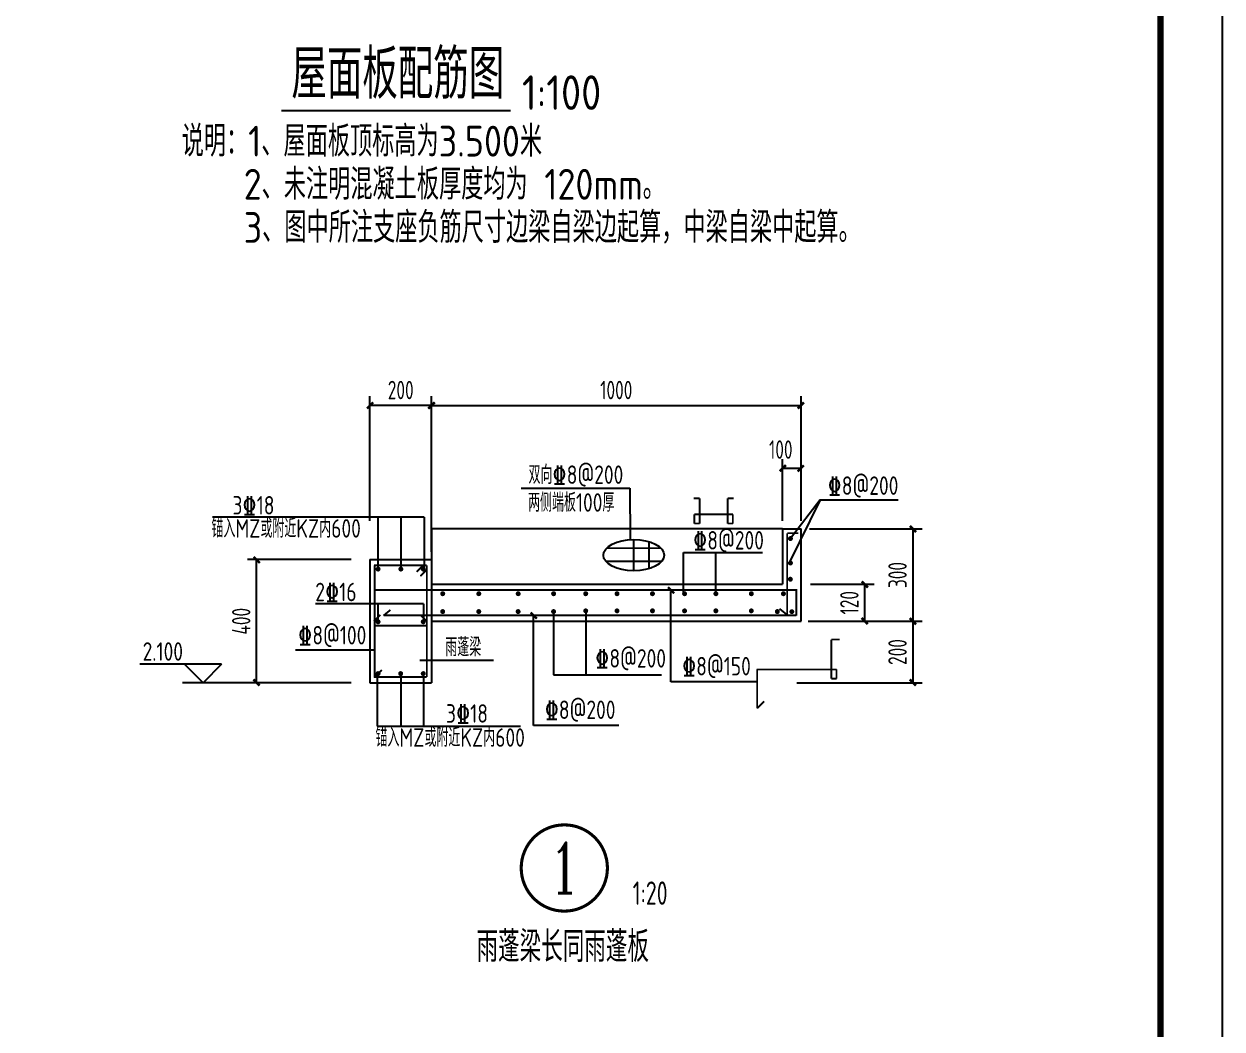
# Model space of a CAD drawing. Extents: x -14785 to 4269, y -25586 to -12228.
# Drawn here: x -12981.5 to -12787, y -25379 to -25215.9 of the extents above; entities that cross this region are included whole.
import ezdxf
from ezdxf.enums import TextEntityAlignment as Align

# ---------------------------------------------------------------- set-up
doc = ezdxf.new("R2010")
doc.units = 0
doc.header["$LTSCALE"] = 2000
doc.header["$MEASUREMENT"] = 0
doc.layers.get('0').update_dxf_attribs({"linetype": 'CONTINUOUS'})
doc.layers.get('DEFPOINTS').update_dxf_attribs({"linetype": 'CONTINUOUS'})
for name, color, linetype in [('dim', 7, 'CONTINUOUS'), ('DIM_IDEN', 3, 'CONTINUOUS'), ('PUB_TEXT', 7, 'CONTINUOUS'), ('垂直标注', 2, 'CONTINUOUS'), ('尺寸', 7, 'CONTINUOUS'), ('文字', 11, 'CONTINUOUS'), ('水平标注', 2, 'CONTINUOUS'), ('钢筋线', 1, 'CONTINUOUS'), ('附加吊筋', 1, 'CONTINUOUS')]:
    doc.layers.add(name, color=color, linetype=linetype)
doc.styles.add('_TCH_LABEL', font='COMPLEX', dxfattribs={"bigfont": 'GBCBIG'})
doc.styles.add('GBHZ', font='gbenor.shx', dxfattribs={"width": 0.8, "bigfont": 'gbcbig.shx'})
doc.styles.get("Standard").update_dxf_attribs({"font": 'gbenor.shx', "bigfont": 'gbcbig.shx'})
doc.styles.add('TSSD_Rein', font='Tssdeng.shx', dxfattribs={"width": 0.7, "bigfont": 'hztxt.shx'})
doc.dimstyles.new('Y20', dxfattribs={"dimscale": 0, "dimtxt": 3, "dimasz": 0.01, "dimexe": 1.5, "dimexo": 0.03, "dimgap": 1, "dimtad": 1, "dimdec": 0, "dimlfac": 20, "dimzin": 0, "dimdsep": 46, "dimtxsty": 'GBHZ', "dimblk1": 'DX', "dimblk2": 'DX', "dimsah": 1, "dimcen": 0.09, "dimdle": 1, "dimadec": 0, "dimazin": 0, "dimtfac": 1, "dimtdec": 0, "dimtix": 1, "dimtmove": 2, "dimatfit": 3, "dimldrblk": 'DX', "dimfxl": 0, "dimtolj": 1, "dimtzin": 0, "dimarcsym": 0})

# ---------------------------------------------------------------- blocks, each defined once
blk = doc.blocks.new('DX')
at = {"color": 0, "linetype": 'ByBlock', "const_width": 40}
blk.add_lwpolyline([(-54, -51), (46, 49)], dxfattribs=at)
blk = doc.blocks.new('*D59')
at = {"color": 0, "linetype": 'Continuous', "lineweight": -2, "ltscale": 10, "transparency": 16777216}
for p, q in [((-12853.93, -25297.86), (-12835.65, -25297.86)), ((-12837.15, -25297.87), (-12837.15, -25312.85)), ((-12853.93, -25312.86), (-12835.65, -25312.86))]:
    blk.add_line(p, q, dxfattribs=at)
at = {"layer": 'DEFPOINTS', "color": 0, "linetype": 'Continuous', "ltscale": 10, "transparency": 16777216}
for p in [(-12853.96, -25297.86), (-12853.96, -25312.86), (-12837.15, -25312.86)]:
    blk.add_point(p, dxfattribs=at)
at = {"color": 0, "linetype": 'Continuous', "lineweight": -2, "ltscale": 10, "transparency": 16777216, "xscale": 0.01, "yscale": 0.01, "zscale": 0.01}
for p, rotation in [((-12837.15, -25297.86), 90), ((-12837.15, -25312.86), 270)]:
    blk.add_blockref('DX', p, dxfattribs=dict(at, rotation=rotation))
at = {"color": 0, "linetype": 'Continuous', "ltscale": 10, "transparency": 16777216, "insert": (-12839.65, -25305.36), "char_height": 3, "attachment_point": 5, "rotation": 90, "style": 'GBHZ'}
blk.add_mtext('\\A1;300', dxfattribs=at)
blk = doc.blocks.new('*D60')
at = {"color": 0, "linetype": 'Continuous', "lineweight": -2, "ltscale": 10, "transparency": 16777216}
for p, q in [((-12928.36, -25302.86), (-12945.22, -25302.86)), ((-12943.72, -25322.85), (-12943.72, -25302.87)), ((-12928.36, -25322.86), (-12945.22, -25322.86))]:
    blk.add_line(p, q, dxfattribs=at)
at = {"layer": 'DEFPOINTS', "color": 0, "linetype": 'Continuous', "ltscale": 10, "transparency": 16777216}
for p in [(-12943.72, -25302.86), (-12928.33, -25302.86), (-12928.33, -25322.86)]:
    blk.add_point(p, dxfattribs=at)
at = {"color": 0, "linetype": 'Continuous', "lineweight": -2, "ltscale": 10, "transparency": 16777216, "xscale": 0.01, "yscale": 0.01, "zscale": 0.01}
for p, rotation in [((-12943.72, -25302.86), 90), ((-12943.72, -25322.86), 270)]:
    blk.add_blockref('DX', p, dxfattribs=dict(at, rotation=rotation))
at = {"color": 0, "linetype": 'Continuous', "ltscale": 10, "transparency": 16777216, "insert": (-12946.22, -25312.86), "char_height": 3, "attachment_point": 5, "rotation": 90, "style": 'GBHZ'}
blk.add_mtext('\\A1;400', dxfattribs=at)
blk = doc.blocks.new('*D61')
at = {"color": 0, "linetype": 'Continuous', "lineweight": -2, "ltscale": 10, "transparency": 16777216}
for p, q in [((-12853.93, -25312.86), (-12835.65, -25312.86)), ((-12837.15, -25312.87), (-12837.15, -25322.85)), ((-12856.02, -25322.86), (-12835.65, -25322.86))]:
    blk.add_line(p, q, dxfattribs=at)
at = {"layer": 'DEFPOINTS', "color": 0, "linetype": 'Continuous', "ltscale": 10, "transparency": 16777216}
for p in [(-12853.96, -25312.86), (-12856.05, -25322.86), (-12837.15, -25322.86)]:
    blk.add_point(p, dxfattribs=at)
at = {"color": 0, "linetype": 'Continuous', "lineweight": -2, "ltscale": 10, "transparency": 16777216, "xscale": 0.01, "yscale": 0.01, "zscale": 0.01}
for p, rotation in [((-12837.15, -25312.86), 90), ((-12837.15, -25322.86), 270)]:
    blk.add_blockref('DX', p, dxfattribs=dict(at, rotation=rotation))
at = {"color": 0, "linetype": 'Continuous', "ltscale": 10, "transparency": 16777216, "insert": (-12839.65, -25317.86), "char_height": 3, "attachment_point": 5, "rotation": 90, "style": 'GBHZ'}
blk.add_mtext('\\A1;200', dxfattribs=at)
blk = doc.blocks.new('*D62')
at = {"color": 0, "lineweight": -2, "transparency": 16777216}
for p, q in [((-12915.32, -25301.58), (-12915.32, -25276.34)), ((-12915.31, -25277.84), (-12855.33, -25277.84)), ((-12855.32, -25296.58), (-12855.32, -25276.34))]:
    blk.add_line(p, q, dxfattribs=at)
at = {"layer": 'DEFPOINTS', "color": 0, "transparency": 16777216}
for p in [(-12855.32, -25277.84), (-12855.32, -25296.61), (-12915.32, -25301.61)]:
    blk.add_point(p, dxfattribs=at)
at = {"color": 0, "lineweight": -2, "transparency": 16777216, "xscale": 0.01, "yscale": 0.01, "zscale": 0.01, "rotation": 180}
blk.add_blockref('DX', (-12915.32, -25277.84), dxfattribs=at)
at = {"color": 0, "lineweight": -2, "transparency": 16777216, "xscale": 0.01, "yscale": 0.01, "zscale": 0.01}
blk.add_blockref('DX', (-12855.32, -25277.84), dxfattribs=at)
at = {"color": 0, "transparency": 16777216, "insert": (-12885.32, -25275.34), "char_height": 3, "attachment_point": 5, "style": 'GBHZ'}
blk.add_mtext('\\A1;1000', dxfattribs=at)
blk = doc.blocks.new('*D63')
at = {"color": 0, "lineweight": -2, "transparency": 16777216}
for p, q in [((-12925.32, -25296.58), (-12925.32, -25276.34)), ((-12915.33, -25277.84), (-12925.31, -25277.84)), ((-12915.32, -25301.58), (-12915.32, -25276.34))]:
    blk.add_line(p, q, dxfattribs=at)
at = {"layer": 'DEFPOINTS', "color": 0, "transparency": 16777216}
for p in [(-12925.32, -25277.84), (-12925.32, -25296.61), (-12915.32, -25301.61)]:
    blk.add_point(p, dxfattribs=at)
at = {"color": 0, "lineweight": -2, "transparency": 16777216, "xscale": 0.01, "yscale": 0.01, "zscale": 0.01, "rotation": 180}
blk.add_blockref('DX', (-12925.32, -25277.84), dxfattribs=at)
at = {"color": 0, "lineweight": -2, "transparency": 16777216, "xscale": 0.01, "yscale": 0.01, "zscale": 0.01}
blk.add_blockref('DX', (-12915.32, -25277.84), dxfattribs=at)
at = {"color": 0, "transparency": 16777216, "insert": (-12920.32, -25275.34), "char_height": 3, "attachment_point": 5, "style": 'GBHZ'}
blk.add_mtext('\\A1;200', dxfattribs=at)
blk = doc.blocks.new('*D64')
at = {"color": 0, "lineweight": -2, "transparency": 16777216}
for p, q in [((-12858.32, -25296.58), (-12858.32, -25286.53)), ((-12855.32, -25296.58), (-12855.32, -25286.53)), ((-12858.31, -25288.03), (-12855.33, -25288.03))]:
    blk.add_line(p, q, dxfattribs=at)
at = {"layer": 'DEFPOINTS', "color": 0, "transparency": 16777216}
for p in [(-12855.32, -25288.03), (-12858.32, -25296.61), (-12855.32, -25296.61)]:
    blk.add_point(p, dxfattribs=at)
at = {"color": 0, "lineweight": -2, "transparency": 16777216, "xscale": 0.01, "yscale": 0.01, "zscale": 0.01, "rotation": 180}
blk.add_blockref('DX', (-12858.32, -25288.03), dxfattribs=at)
at = {"color": 0, "lineweight": -2, "transparency": 16777216, "xscale": 0.01, "yscale": 0.01, "zscale": 0.01}
blk.add_blockref('DX', (-12855.32, -25288.03), dxfattribs=at)
at = {"color": 0, "transparency": 16777216, "insert": (-12858.61, -25285), "char_height": 3, "attachment_point": 5, "style": 'GBHZ'}
blk.add_mtext('\\A1;100', dxfattribs=at)
blk = doc.blocks.new('*D65')
at = {"layer": 'DEFPOINTS', "color": 0, "transparency": 16777216}
for p in [(-12853.8, -25306.86), (-12844.97, -25306.86), (-12854.19, -25312.86)]:
    blk.add_point(p, dxfattribs=at)
at = {"layer": 'dim', "color": 0, "lineweight": -2, "transparency": 16777216}
for p, q in [((-12853.77, -25306.86), (-12843.47, -25306.86)), ((-12844.97, -25312.85), (-12844.97, -25306.87)), ((-12854.16, -25312.86), (-12843.47, -25312.86))]:
    blk.add_line(p, q, dxfattribs=at)
at = {"layer": 'dim', "color": 0, "lineweight": -2, "transparency": 16777216, "xscale": 0.01, "yscale": 0.01, "zscale": 0.01}
for p, rotation in [((-12844.97, -25306.86), 90), ((-12844.97, -25312.86), 270)]:
    blk.add_blockref('DX', p, dxfattribs=dict(at, rotation=rotation))
at = {"layer": 'dim', "color": 0, "transparency": 16777216, "insert": (-12847.47, -25309.86), "char_height": 3, "attachment_point": 5, "rotation": 90, "style": 'GBHZ'}
blk.add_mtext('\\A1;120', dxfattribs=at)

msp = doc.modelspace()

# ---------------------------------------------------------------- linework, layer by layer
at = {"color": 0}
msp.add_line((-12786.96, -24992.104), (-12786.96, -25586.104), dxfattribs=at)
for p, q in [((-12858.32, -25297.855), (-12915.32, -25297.855)), ((-12915.32, -25297.855), (-12915.32, -25302.855)), ((-12858.32, -25297.855), (-12858.32, -25306.855)), ((-12858.311, -25297.855), (-12855.32, -25297.855)), ((-12855.32, -25312.855), (-12855.32, -25297.855)), ((-12925.32, -25302.855), (-12925.32, -25322.855)), ((-12925.32, -25302.855), (-12915.32, -25302.855)), ((-12915.32, -25302.855), (-12915.32, -25322.855)), ((-12915.32, -25306.855), (-12858.32, -25306.855)), ((-12915.32, -25312.855), (-12855.32, -25312.855)), ((-12925.32, -25322.855), (-12915.32, -25322.855))]:
    msp.add_line(p, q)
at = {"color": 0, "linetype": 'ByBlock'}
for p, q in [((-12876.436, -25322.701), (-12876.436, -25308.04)), ((-12898.734, -25329.79), (-12898.734, -25311.918))]:
    msp.add_line(p, q, dxfattribs=at)
at = {"color": 3, "linetype": 'Continuous'}
for p, q in [((-12949.424, -25319.855), (-12962.705, -25319.855)), ((-12955.424, -25319.855), (-12952.424, -25322.855)), ((-12949.424, -25319.855), (-12952.424, -25322.855))]:
    msp.add_line(p, q, dxfattribs=at)
at = {"color": 0, "const_width": 1}
msp.add_lwpolyline([(-12796.96, -25576.104), (-13602.96, -25576.104), (-13602.96, -25002.104), (-12796.96, -25002.104)], close=True, dxfattribs=at)
at = {"color": 6, "linetype": 'Continuous', "const_width": 0.3}
for points in [[(-12872.741, -25292.904), (-12871.783, -25292.904)], [(-12871.783, -25297.004), (-12871.783, -25292.904)], [(-12867.231, -25297.004), (-12867.231, -25292.904)], [(-12866.272, -25292.904), (-12867.231, -25292.904)], [(-12866.383, -25295.497), (-12872.631, -25295.497)], [(-12872.631, -25297.004), (-12872.631, -25295.497)], [(-12866.383, -25297.004), (-12866.383, -25295.497)], [(-12872.631, -25297.004), (-12871.783, -25297.004)], [(-12866.383, -25297.004), (-12867.231, -25297.004)], [(-12857.566, -25311.913), (-12857.566, -25298.572)], [(-12855.777, -25298.572), (-12857.557, -25298.572)], [(-12878.052, -25301.013), (-12886.897, -25301.013)], [(-12882.507, -25304.686), (-12882.507, -25299.605)], [(-12880, -25304.344), (-12880, -25299.946)], [(-12877.936, -25303.149), (-12887.013, -25303.149)], [(-12916.089, -25303.798), (-12924.646, -25303.798)], [(-12924.552, -25321.913), (-12924.552, -25303.798)], [(-12917.736, -25304.832), (-12916.67, -25303.766)], [(-12917.116, -25305.549), (-12916.05, -25304.474)], [(-12916.089, -25321.913), (-12916.089, -25303.798)], [(-12856.075, -25311.913), (-12856.075, -25307.798), (-12924.646, -25307.798)], [(-12924.552, -25322.005), (-12924.552, -25307.798)], [(-12923.128, -25311.956), (-12921.99, -25311.019)], [(-12857.411, -25311.956), (-12858.825, -25310.824)], [(-12856.075, -25311.956), (-12856.075, -25311.019)], [(-12923.619, -25311.819), (-12924.685, -25312.894)], [(-12857.411, -25311.908), (-12923.084, -25311.908)], [(-12917.116, -25311.819), (-12916.05, -25312.894)], [(-12856.075, -25311.913), (-12857.566, -25311.913)], [(-12916.089, -25313.57), (-12924.646, -25313.57)], [(-12850.405, -25322.194), (-12850.405, -25315.832)], [(-12849.074, -25315.832), (-12850.405, -25315.832)], [(-12923.389, -25320.782), (-12924.521, -25321.913)], [(-12849.557, -25320.687), (-12862.537, -25320.687)], [(-12862.443, -25326.991), (-12862.443, -25320.687)], [(-12849.557, -25322.194), (-12849.557, -25320.687)], [(-12916.089, -25321.913), (-12924.646, -25321.913)], [(-12849.557, -25322.194), (-12850.405, -25322.194)], [(-12861.311, -25325.859), (-12862.443, -25326.991)]]:
    msp.add_lwpolyline(points, dxfattribs=at)
at = {"layer": 'DEFPOINTS', "color": 0, "linetype": 'ByBlock'}
msp.add_point((-12898.734, -25311.908), dxfattribs=at)
msp.add_point((-12898.734, -25311.908), dxfattribs=at)
at = {"layer": 'DIM_IDEN', "const_width": 0.5}
msp.add_lwpolyline([(-12886.756, -25352.911, 1), (-12900.756, -25352.911, 1)], format="xyb", close=True, dxfattribs=at)
at = {"layer": '尺寸'}
for p, q in [((-12900.776, -25291.284), (-12883.102, -25291.284)), ((-12883.102, -25291.284), (-12883.069, -25299.623)), ((-12852.214, -25293.138), (-12857.04, -25299.444)), ((-12852.214, -25293.138), (-12839.53, -25293.138)), ((-12916.513, -25295.981), (-12950.88, -25295.981)), ((-12924.01, -25295.981), (-12924.01, -25304.594)), ((-12920.313, -25295.981), (-12920.313, -25304.594)), ((-12916.513, -25295.981), (-12916.513, -25304.941)), ((-12874.421, -25301.721), (-12861.585, -25301.721)), ((-12874.421, -25308.395), (-12874.421, -25301.721)), ((-12869.153, -25308.395), (-12869.153, -25301.721)), ((-12916.633, -25310.034), (-12934.17, -25310.034)), ((-12924.01, -25310.034), (-12924.01, -25312.74)), ((-12916.633, -25310.034), (-12916.633, -25312.74)), ((-12895.503, -25311.292), (-12895.503, -25321.54)), ((-12890.281, -25311.176), (-12890.281, -25321.54)), ((-12924.552, -25317.569), (-12937.428, -25317.569)), ((-12924.143, -25321.913), (-12924.143, -25329.883)), ((-12920.328, -25321.36), (-12920.328, -25329.883)), ((-12916.646, -25321.913), (-12916.646, -25329.883)), ((-12895.503, -25321.54), (-12877.979, -25321.54)), ((-12862.443, -25322.701), (-12876.436, -25322.701)), ((-12937.613, -25322.855), (-12955.728, -25322.855)), ((-12924.143, -25329.883), (-12900.891, -25329.883)), ((-12884.922, -25329.79), (-12898.734, -25329.79))]:
    msp.add_line(p, q, dxfattribs=at)
msp.add_ellipse((-12882.475, -25302.145), major_axis=(4.94, 0), ratio=0.5142859, dxfattribs=at)
at = {"layer": '文字', "color": 6, "const_width": 0.32}
msp.add_lwpolyline([(-12939.685, -25230.007), (-12902.469, -25230.007)], dxfattribs=at)
at = {"layer": '钢筋线', "const_width": 0.4}
for points in [[(-12857.24, -25299.444, -1), (-12856.84, -25299.444, -1), (-12857.24, -25299.444)], [(-12857.24, -25303.417, -1), (-12856.84, -25303.417, -1), (-12857.24, -25303.417)], [(-12923.798, -25304.395, -1), (-12924.198, -25304.395, -1), (-12923.798, -25304.395)], [(-12920.1, -25304.395, -1), (-12920.5, -25304.395, -1), (-12920.1, -25304.395)], [(-12916.464, -25304.395, -1), (-12916.864, -25304.395, -1), (-12916.464, -25304.395)], [(-12857.249, -25306.04, -1), (-12856.849, -25306.04, -1), (-12857.249, -25306.04)], [(-12913.298, -25308.395, -1), (-12913.698, -25308.395, -1), (-12913.298, -25308.395)], [(-12907.44, -25308.395, -1), (-12907.84, -25308.395, -1), (-12907.44, -25308.395)], [(-12901.049, -25308.395, -1), (-12901.449, -25308.395, -1), (-12901.049, -25308.395)], [(-12895.297, -25308.395, -1), (-12895.697, -25308.395, -1), (-12895.297, -25308.395)], [(-12890.081, -25308.395, -1), (-12890.481, -25308.395, -1), (-12890.081, -25308.395)], [(-12884.997, -25308.395, -1), (-12885.397, -25308.395, -1), (-12884.997, -25308.395)], [(-12879.245, -25308.395, -1), (-12879.645, -25308.395, -1), (-12879.245, -25308.395)], [(-12874.029, -25308.395, -1), (-12874.429, -25308.395, -1), (-12874.029, -25308.395)], [(-12868.946, -25308.395, -1), (-12869.346, -25308.395, -1), (-12868.946, -25308.395)], [(-12863.194, -25308.395, -1), (-12863.594, -25308.395, -1), (-12863.194, -25308.395)], [(-12857.978, -25308.395, -1), (-12858.378, -25308.395, -1), (-12857.978, -25308.395)], [(-12913.304, -25311.292, -1), (-12913.704, -25311.292, -1), (-12913.304, -25311.292)], [(-12907.446, -25311.292, -1), (-12907.846, -25311.292, -1), (-12907.446, -25311.292)], [(-12901.055, -25311.292, -1), (-12901.455, -25311.292, -1), (-12901.055, -25311.292)], [(-12895.303, -25311.292, -1), (-12895.703, -25311.292, -1), (-12895.303, -25311.292)], [(-12890.081, -25311.176, -1), (-12890.481, -25311.176, -1), (-12890.081, -25311.176)], [(-12884.997, -25311.176, -1), (-12885.397, -25311.176, -1), (-12884.997, -25311.176)], [(-12879.245, -25311.176, -1), (-12879.645, -25311.176, -1), (-12879.245, -25311.176)], [(-12874.029, -25311.176, -1), (-12874.429, -25311.176, -1), (-12874.029, -25311.176)], [(-12868.946, -25311.176, -1), (-12869.346, -25311.176, -1), (-12868.946, -25311.176)], [(-12863.194, -25311.176, -1), (-12863.594, -25311.176, -1), (-12863.194, -25311.176)], [(-12858.97, -25311.292, -1), (-12859.37, -25311.292, -1), (-12858.97, -25311.292)], [(-12857.012, -25311.309, -1), (-12856.612, -25311.309, -1), (-12857.012, -25311.309)], [(-12923.798, -25312.954, -1), (-12924.198, -25312.954, -1), (-12923.798, -25312.954)], [(-12916.464, -25312.954, -1), (-12916.864, -25312.954, -1), (-12916.464, -25312.954)], [(-12923.798, -25321.36, -1), (-12924.198, -25321.36, -1), (-12923.798, -25321.36)], [(-12920.131, -25321.36, -1), (-12920.531, -25321.36, -1), (-12920.131, -25321.36)], [(-12916.464, -25321.36, -1), (-12916.864, -25321.36, -1), (-12916.464, -25321.36)]]:
    msp.add_lwpolyline(points, format="xyb", dxfattribs=at)
at = {"layer": '附加吊筋', "color": 7, "linetype": 'Continuous', "ltscale": 10}
for p, q in [((-12852.214, -25293.138), (-12857.232, -25303.364)), ((-12917.239, -25319.173), (-12905.271, -25319.173))]:
    msp.add_line(p, q, dxfattribs=at)

# ---------------------------------------------------------------- block references
at = {"color": 0, "linetype": 'ByBlock', "xscale": 0.00999999999476131, "yscale": 0.00999999999476131, "zscale": 0.01, "rotation": 90}
for p in [(-12876.436, -25307.788), (-12898.734, -25311.908)]:
    msp.add_blockref('DX', p, dxfattribs=at)

# ---------------------------------------------------------------- texts
at = {"style": 'TSSD_Rein', "width": 0.7}
msp.add_text('雨蓬梁长同雨蓬板', height=5, dxfattribs=at).set_placement((-12908.014, -25368.168))
at = {"layer": 'PUB_TEXT', "style": '_TCH_LABEL', "width": 1.412184}
msp.add_text('1', height=8.172, dxfattribs=at).set_placement((-12896.229, -25356.997), (-12891.283, -25356.997), align=Align.FIT)
at = {"layer": 'PUB_TEXT', "width": 0.8}
msp.add_text('1:20', height=3.7975, dxfattribs=at).set_placement((-12882.661, -25358.888))
at = {"layer": '垂直标注', "color": 7, "style": 'GBHZ', "width": 0.9}
msp.add_text('两侧端板100厚', height=3, dxfattribs=at).set_placement((-12899.643, -25295.09))
at = {"layer": '垂直标注', "color": 7, "linetype": 'Continuous', "style": 'GBHZ', "width": 0.9}
msp.add_text('雨蓬梁', height=3, dxfattribs=at).set_placement((-12913.083, -25318.549))
at = {"layer": '文字', "color": 6, "style": 'GBHZ'}
for s, height, p in [('屋面板配筋图', 8, (-12938.077, -25228.056)), ('1:100', 5.6, (-12900.624, -25229.864)), ('说明：1、屋面板顶标高为3.500米', 5, (-12955.889, -25237.444)), ('2、未注明混凝土板厚度均为 120mm。', 5, (-12945.815, -25244.444)), ('3、图中所注支座负筋尺寸边梁自梁边起算，中梁自梁中起算。', 5, (-12945.815, -25251.444))]:
    msp.add_text(s, height=height, dxfattribs=at).set_placement(p)
at = {"layer": '水平标注', "style": 'GBHZ', "width": 0.9}
for s, p in [('双向%%1328@200', (-12899.571, -25290.571)), ('%%1328@200', (-12851.016, -25292.349)), ('锚入MZ或附近KZ内600', (-12951.057, -25299.297)), ('%%1328@200', (-12872.855, -25301.222)), ('2%%13216', (-12934.193, -25309.612)), ('%%1328@100', (-12936.984, -25316.63)), ('2.100', (-12962.222, -25319.271)), ('%%1328@200', (-12888.749, -25320.386)), ('%%1328@150', (-12874.654, -25321.656)), ('%%1328@200', (-12896.952, -25328.73)), ('锚入MZ或附近KZ内600', (-12924.425, -25333.235))]:
    msp.add_text(s, height=3, dxfattribs=at).set_placement(p)
at = {"layer": '水平标注', "color": 6, "style": 'GBHZ', "width": 0.9}
for p in [(-12947.639, -25295.542), (-12912.972, -25329.329)]:
    msp.add_text('3%%13218', height=3, dxfattribs=at).set_placement(p)

# ---------------------------------------------------------------- dimensions: what is measured, and where the dimension line sits
dim = msp.add_linear_dim(base=(-12925.32, -25277.842), p1=(-12915.32, -25301.61), p2=(-12925.32, -25296.61), dimstyle='Y20', override={"dimscale": 1, "dimtxsty": 'GBHZ'})
dim.commit()
dim.dimension.update_dxf_attribs({"geometry": '*D63', "text_midpoint": (-12920.32, -25275.342)})
dim = msp.add_linear_dim(base=(-12855.32, -25277.842), p1=(-12915.32, -25301.61), p2=(-12855.32, -25296.61), text='1000', dimstyle='Y20', override={"dimscale": 1, "dimtxsty": 'GBHZ'})
dim.commit()
dim.dimension.update_dxf_attribs({"geometry": '*D62', "text_midpoint": (-12885.32, -25275.342)})
dim = msp.add_linear_dim(base=(-12855.32, -25288.026), p1=(-12858.32, -25296.61), p2=(-12855.32, -25296.61), text='100', dimstyle='Y20', override={"dimscale": 1, "dimtxsty": 'GBHZ'})
dim.commit()
dim.dimension.update_dxf_attribs({"geometry": '*D64', "text_midpoint": (-12858.607, -25284.997), "dimtype": 160})
at = {"color": 7, "linetype": 'Continuous', "ltscale": 10}
dim = msp.add_linear_dim(base=(-12837.152, -25312.855), p1=(-12853.956, -25297.855), p2=(-12853.956, -25312.855), angle=90, dimstyle='Y20', override={"dimscale": 1, "dimtxsty": 'GBHZ'}, dxfattribs=at)
dim.commit()
dim.dimension.update_dxf_attribs({"geometry": '*D59', "text_midpoint": (-12839.652, -25305.355)})
for base, p1, p2, text, picture, middle in [((-12943.718, -25302.855), (-12928.334, -25322.855), (-12928.334, -25302.855), '400', '*D60', (-12946.218, -25312.855)), ((-12837.152, -25322.855), (-12853.956, -25312.855), (-12856.046, -25322.855), '200', '*D61', (-12839.652, -25317.855))]:
    dim = msp.add_linear_dim(base=base, p1=p1, p2=p2, angle=90, text=text, dimstyle='Y20', override={"dimscale": 1, "dimtxsty": 'GBHZ'}, dxfattribs=at)
    dim.commit()
    dim.dimension.update_dxf_attribs({"geometry": picture, "text_midpoint": middle})
at = {"layer": 'dim'}
dim = msp.add_linear_dim(base=(-12844.965, -25306.855), p1=(-12854.186, -25312.855), p2=(-12853.802, -25306.855), angle=90, dimstyle='Y20', override={"dimscale": 1}, dxfattribs=at)
dim.commit()
dim.dimension.update_dxf_attribs({"geometry": '*D65', "text_midpoint": (-12847.465, -25309.855)})

doc.saveas('drawing.dxf')
